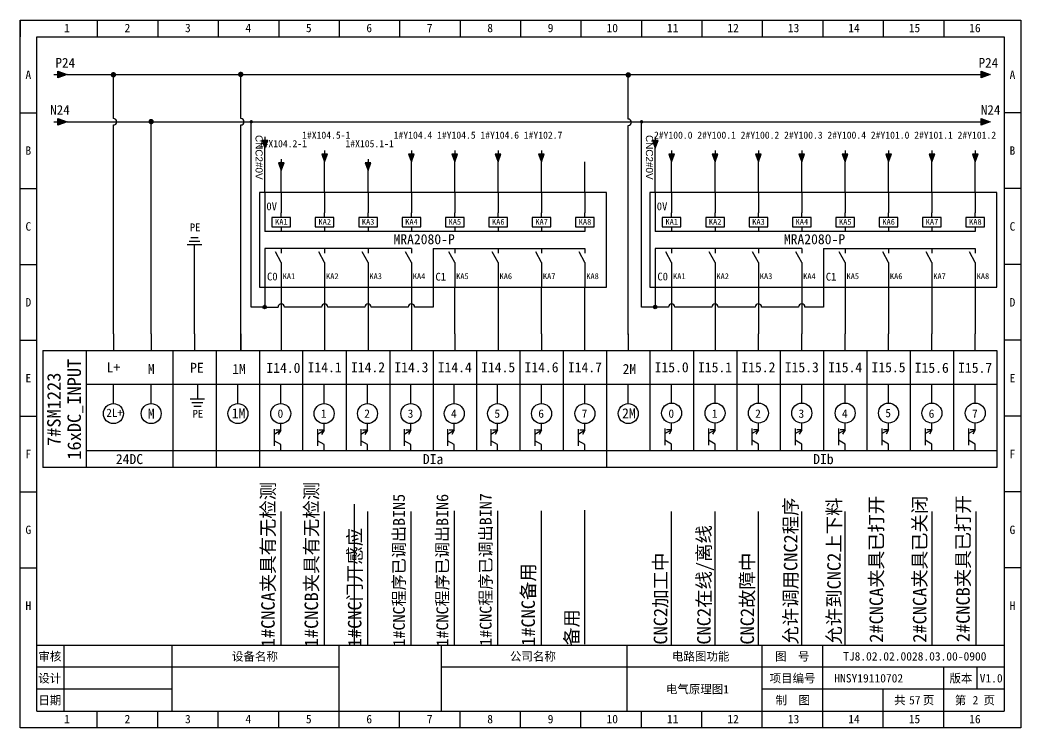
# Model space of a CAD drawing. Header units: millimetres. Extents: x 914 to 910632, y -176 to 682692.
# Drawn here: x 3910 to 4207, y 3539.4 to 3749.4 of the extents above; entities that cross this region are included whole.
import ezdxf
from ezdxf.enums import TextEntityAlignment as Align

# ---------------------------------------------------------------- set-up
doc = ezdxf.new("R2010")
doc.units = ezdxf.units.MM
doc.layers.add('EPLAN311', color=1, linetype='Continuous', lineweight=25)
doc.styles.get("Standard").update_dxf_attribs({"font": 'arial.ttf'})
doc.styles.add('宋体', font='')
doc.styles.get('宋体').set_extended_font_data('宋体')

# ---------------------------------------------------------------- blocks, each defined once
blk = doc.blocks.new('EPLSYM_LibrarySPECIAL_Symbol8_Variant0_Placement1')
at = {"linetype": 'Continuous', "lineweight": 25, "ltscale": 4}
blk.add_hatch(color=1, dxfattribs=at).paths.add_polyline_path([(-0.75, 1), (2, 0), (-0.75, -1)], flags=0)
at = {"color": 1, "linetype": 'Continuous', "lineweight": 25, "ltscale": 4}
blk.add_line((-2, 0), (-0.75, 0), dxfattribs=at)
blk.add_lwpolyline([(-0.75, 1), (2, 0), (-0.75, -1)], close=True, dxfattribs=at)
at = {"color": 5}
blk.add_attdef('70_20010', text='', height=2.85, dxfattribs=at).set_placement((3, 0), align=Align.MIDDLE_LEFT)
at = {"color": 73}
for tag, p in [('70_24350', (33.76, 0)), ('70_24300', (72.31, 0))]:
    blk.add_attdef(tag, text='', height=2.06, dxfattribs=at).set_placement(p, align=Align.MIDDLE_LEFT)
blk = doc.blocks.new('*U237')
blk.add_line((0, 0.14), (0, 5.8))
blk.add_circle((0, -2.83), 2.97)
blk = doc.blocks.new('*U238')
at = {"color": 0, "linetype": 'ByBlock', "lineweight": -2, "transparency": 16777216}
for p in [(0, 0), (12.87, 0)]:
    blk.add_blockref('*U237', p, dxfattribs=at)
blk = doc.blocks.new('箭头下')
at = {"layer": 'EPLAN311', "linetype": 'Continuous', "lineweight": 25, "ltscale": 4}
blk.add_hatch(color=1, dxfattribs=at).paths.add_polyline_path([(-0.7, -0.875), (0, -2.8), (0.7, -0.875)], flags=0)
at = {"layer": 'EPLAN311', "color": 1, "linetype": 'Continuous', "lineweight": 25, "ltscale": 4}
blk.add_line((0, 0), (0, -0.875), dxfattribs=at)
blk.add_lwpolyline([(-0.7, -0.875), (0, -2.8), (0.7, -0.875)], close=True, dxfattribs=at)
at = {"color": 5}
blk.add_attdef('70_20010', text='', height=1.7535, dxfattribs=at).set_placement((0, -3.8507), align=Align.TOP_CENTER)
blk = doc.blocks.new('继电器线圈')
at = {"color": 5, "linetype": 'Continuous', "lineweight": 25}
for p, q in [((0, 4.2), (0, 5.6)), ((0, 1.4), (0, 0))]:
    blk.add_line(p, q, dxfattribs=at)
blk.add_lwpolyline([(-2.8, 1.4), (2.8, 1.4), (2.8, 4.2), (-2.8, 4.2)], close=True, dxfattribs=at)
at = {"color": 0, "style": '宋体'}
for tag, p in [('01', (0.42, 4.87)), ('02', (0.42, -0.54)), ('04', (0.65, -7)), ('05', (0.65, -9.16))]:
    blk.add_attdef(tag, p, '', height=1.26, dxfattribs=at)
at = {"color": 5, "style": '宋体'}
blk.add_attdef('03', (0.42, -4.85), '', height=1.75, dxfattribs=at)
blk = doc.blocks.new('常开触点')
at = {"color": 5, "linetype": 'Continuous', "lineweight": 25}
for p, q in [((0, 0), (0, -1.39)), ((0, 0), (0, -1.39)), ((0, -4.16), (0, -5.54)), ((0, -4.16), (0, -5.54))]:
    blk.add_line(p, q, dxfattribs=at)
at = {"color": 5, "linetype": 'Continuous', "lineweight": 25, "ltscale": 4}
blk.add_line((0, -4.16), (-1.73, -1.04), dxfattribs=at)
blk.add_line((0, -4.16), (-1.73, -1.04), dxfattribs=at)
at = {"color": 0}
blk.add_attdef('13', text='', height=1.25, dxfattribs=at).set_placement((0.42, -0.97), align=Align.BOTTOM_LEFT)
blk.add_attdef('14', text='', height=1.25, dxfattribs=at).set_placement((0.42, -4.82), align=Align.TOP_LEFT)
at = {"color": 5, "style": '宋体'}
blk.add_attdef('KA', (0.42, -9.12), '', height=1.74, dxfattribs=at)
blk = doc.blocks.new('继电器模组8')
for p, q in [((-4.87, 28.09), (-4.87, 16.54)), ((0, 28.09), (0, 22.09)), ((12.87, 28.09), (12.87, 22.09)), ((25.74, 28.09), (25.74, 22.09)), ((38.61, 28.09), (38.61, 22.09)), ((51.48, 28.09), (51.48, 22.09)), ((64.35, 28.09), (64.35, 22.09)), ((77.22, 28.09), (77.22, 22.09)), ((90.09, 28.09), (90.09, 22.09)), ((-4.87, 11.54), (-4.87, 0)), ((45.05, 11.54), (45.05, 0)), ((0, 6), (0, 0)), ((12.87, 6), (12.87, 0)), ((25.74, 6), (25.74, 0)), ((38.61, 6), (38.61, 0)), ((51.48, 6), (51.48, 0)), ((64.35, 6), (64.35, 0)), ((77.22, 6), (77.22, 0)), ((90.09, 6), (90.09, 0))]:
    blk.add_line(p, q)
at = {"linetype": 'ByBlock'}
for p, q in [((90.09, 16.54), (-4.87, 16.54)), ((38.61, 11.54), (-4.87, 11.54)), ((45.05, 11.54), (90.09, 11.54))]:
    blk.add_line(p, q, dxfattribs=at)
blk.add_lwpolyline([(-6.43, 0), (96.53, 0), (96.53, 28.09), (-6.43, 28.09)], close=True, dxfattribs=at)
ref = blk.add_blockref('继电器线圈', (0, 16.54), dxfattribs=dict(xscale=0.99, yscale=0.99, zscale=0.99))
ref.add_attrib('03', 'KA1', (-1.83, 18.56), dxfattribs={"color": 5, "height": 1.736, "style": '宋体'})
ref = blk.add_blockref('继电器线圈', (12.87, 16.54), dxfattribs=dict(xscale=0.99, yscale=0.99, zscale=0.99))
ref.add_attrib('03', 'KA2', (11.04, 18.56), dxfattribs={"color": 5, "height": 1.736, "style": '宋体'})
ref = blk.add_blockref('继电器线圈', (25.74, 16.54), dxfattribs=dict(xscale=0.99, yscale=0.99, zscale=0.99))
ref.add_attrib('03', 'KA3', (23.91, 18.56), dxfattribs={"color": 5, "height": 1.736, "style": '宋体'})
ref = blk.add_blockref('继电器线圈', (38.61, 16.54), dxfattribs=dict(xscale=0.99, yscale=0.99, zscale=0.99))
ref.add_attrib('03', 'KA4', (36.78, 18.56), dxfattribs={"color": 5, "height": 1.736, "style": '宋体'})
ref = blk.add_blockref('继电器线圈', (51.48, 16.54), dxfattribs=dict(xscale=0.99, yscale=0.99, zscale=0.99))
ref.add_attrib('03', 'KA5', (49.65, 18.56), dxfattribs={"color": 5, "height": 1.736, "style": '宋体'})
ref = blk.add_blockref('继电器线圈', (64.35, 16.54), dxfattribs=dict(xscale=0.99, yscale=0.99, zscale=0.99))
ref.add_attrib('03', 'KA6', (62.52, 18.56), dxfattribs={"color": 5, "height": 1.736, "style": '宋体'})
ref = blk.add_blockref('继电器线圈', (77.22, 16.54), dxfattribs=dict(xscale=0.99, yscale=0.99, zscale=0.99))
ref.add_attrib('03', 'KA7', (75.39, 18.56), dxfattribs={"color": 5, "height": 1.736, "style": '宋体'})
ref = blk.add_blockref('继电器线圈', (90.09, 16.54), dxfattribs=dict(xscale=0.99, yscale=0.99, zscale=0.99))
ref.add_attrib('03', 'KA8', (88.26, 18.56), dxfattribs={"color": 5, "height": 1.736, "style": '宋体'})
ref = blk.add_blockref('常开触点', (0, 11.54), dxfattribs=at)
ref.add_attrib('KA', 'KA1', (0.41, 2.43), dxfattribs={"color": 5, "height": 1.736, "style": '宋体'})
ref = blk.add_blockref('常开触点', (12.87, 11.54), dxfattribs=at)
ref.add_attrib('KA', 'KA2', (13.28, 2.43), dxfattribs={"color": 5, "height": 1.736, "style": '宋体'})
ref = blk.add_blockref('常开触点', (25.74, 11.54), dxfattribs=at)
ref.add_attrib('KA', 'KA3', (26.15, 2.43), dxfattribs={"color": 5, "height": 1.736, "style": '宋体'})
ref = blk.add_blockref('常开触点', (38.61, 11.54), dxfattribs=at)
ref.add_attrib('KA', 'KA4', (39.02, 2.43), dxfattribs={"color": 5, "height": 1.736, "style": '宋体'})
ref = blk.add_blockref('常开触点', (51.48, 11.54), dxfattribs=at)
ref.add_attrib('KA', 'KA5', (51.89, 2.43), dxfattribs={"color": 5, "height": 1.736, "style": '宋体'})
ref = blk.add_blockref('常开触点', (64.35, 11.54), dxfattribs=at)
ref.add_attrib('KA', 'KA6', (64.76, 2.43), dxfattribs={"color": 5, "height": 1.736, "style": '宋体'})
ref = blk.add_blockref('常开触点', (77.22, 11.54), dxfattribs=at)
ref.add_attrib('KA', 'KA7', (77.63, 2.43), dxfattribs={"color": 5, "height": 1.736, "style": '宋体'})
ref = blk.add_blockref('常开触点', (90.09, 11.54), dxfattribs=at)
ref.add_attrib('KA', 'KA8', (90.5, 2.43), dxfattribs={"color": 5, "height": 1.736, "style": '宋体'})
at = {"style": '宋体'}
for s, width, insert, char_height, attachment_point in [('0V', 3.0901, (-4.42, 25.18), 2.31, 1), ('MRA2080-P', 2.5259, (42.38, 14.25), 2.97, 5), ('C0', 3.0901, (-4.24, 4.36), 2.31, 1), ('C1', 3.0901, (45.74, 4.3), 2.31, 1)]:
    blk.add_mtext_dynamic_manual_height_columns(s, width=width, gutter_width=12.5, heights=[0], dxfattribs=dict(at, insert=insert, char_height=char_height, attachment_point=attachment_point))
blk = doc.blocks.new('*U388')
blk.add_line((-2.5, 0), (2.5, 0))
blk = doc.blocks.new('*U389')
at = {"color": 0, "linetype": 'ByBlock', "lineweight": -2, "transparency": 16777216}
for p in [(0, 0), (0, -22.5), (0, -45), (0, -67.5), (0, -90), (0, -112.5), (0, -135)]:
    blk.add_blockref('*U388', p, dxfattribs=at)
blk = doc.blocks.new('*U390')
blk.add_line((-2.5, 0), (2.5, 0))
blk = doc.blocks.new('*U391')
at = {"color": 0, "linetype": 'ByBlock', "lineweight": -2, "transparency": 16777216}
for p in [(0, 0), (0, -22.5), (0, -45), (0, -67.5), (0, -90), (0, -112.5), (0, -135)]:
    blk.add_blockref('*U390', p, dxfattribs=at)
blk = doc.blocks.new('制图图框')
for p, q in [((-2700.08, 789.32), (-2403.08, 789.32)), ((-2700.08, 579.32), (-2700.08, 789.32)), ((-2700.08, 789.32), (-2700.08, 784.32)), ((-2700.08, 789.32), (-2695.08, 789.32)), ((-2677.15, 789.32), (-2677.15, 784.32)), ((-2659.21, 789.32), (-2659.21, 784.32)), ((-2641.27, 789.32), (-2641.27, 784.32)), ((-2623.33, 789.32), (-2623.33, 784.32)), ((-2605.4, 789.32), (-2605.4, 784.32)), ((-2587.46, 789.32), (-2587.46, 784.32)), ((-2569.52, 789.32), (-2569.52, 784.32)), ((-2551.58, 789.32), (-2551.58, 784.32)), ((-2533.65, 789.32), (-2533.65, 784.32)), ((-2515.71, 789.32), (-2515.71, 784.32)), ((-2497.77, 789.32), (-2497.77, 784.32)), ((-2479.83, 789.32), (-2479.83, 784.32)), ((-2461.9, 789.32), (-2461.9, 784.32)), ((-2443.96, 789.32), (-2443.96, 784.32)), ((-2426.02, 789.32), (-2426.02, 784.32)), ((-2403.08, 789.32), (-2403.08, 579.32)), ((-2403.08, 789.32), (-2403.08, 784.32)), ((-2695.08, 784.32), (-2408.08, 784.32)), ((-2695.08, 584.32), (-2695.08, 784.32)), ((-2408.08, 784.32), (-2408.08, 584.32)), ((-2408.08, 603.82), (-2695.08, 603.82)), ((-2687.08, 603.82), (-2687.08, 584.32)), ((-2655.08, 603.82), (-2655.08, 584.32)), ((-2655.08, 603.82), (-2655.08, 584.32)), ((-2605.4, 579.32), (-2605.4, 603.82)), ((-2575.08, 603.82), (-2575.08, 584.32)), ((-2575.08, 603.82), (-2575.08, 584.32)), ((-2575.08, 603.82), (-2575.08, 584.32)), ((-2520.08, 603.82), (-2520.08, 584.32)), ((-2479.83, 579.32), (-2479.83, 603.82)), ((-2461.9, 579.32), (-2461.9, 603.82)), ((-2655.08, 597.32), (-2695.08, 597.32)), ((-2605.4, 597.32), (-2655.08, 597.32)), ((-2408.08, 597.32), (-2575.08, 597.32)), ((-2426.02, 579.32), (-2426.02, 597.32)), ((-2416.18, 597.32), (-2416.18, 590.82)), ((-2655.08, 590.82), (-2695.08, 590.82)), ((-2408.08, 590.82), (-2479.83, 590.82)), ((-2443.96, 579.32), (-2443.96, 590.82)), ((-2695.08, 584.32), (-2408.08, 584.32)), ((-2677.15, 579.32), (-2677.15, 584.32)), ((-2659.21, 579.32), (-2659.21, 584.32)), ((-2641.27, 579.32), (-2641.27, 584.32)), ((-2623.33, 579.32), (-2623.33, 584.32)), ((-2587.46, 579.32), (-2587.46, 584.32)), ((-2569.52, 579.32), (-2569.52, 584.32)), ((-2551.58, 579.32), (-2551.58, 584.32)), ((-2533.65, 579.32), (-2533.65, 584.32)), ((-2515.71, 579.32), (-2515.71, 584.32)), ((-2497.77, 579.32), (-2497.77, 584.32)), ((-2403.08, 579.32), (-2700.08, 579.32))]:
    blk.add_line(p, q)
blk.add_blockref('*U389', (-2697.58, 761.82))
at = {"xscale": -1}
blk.add_blockref('*U391', (-2405.58, 761.82), dxfattribs=at)
at = {"style": '宋体'}
for s, p in [('1', (-2687.01, 785.71)), ('2', (-2669.07, 785.71)), ('3', (-2651.13, 785.71)), ('4', (-2633.2, 785.71)), ('5', (-2615.26, 785.71)), ('6', (-2597.32, 785.71)), ('7', (-2579.38, 785.71)), ('8', (-2561.45, 785.71)), ('9', (-2543.51, 785.71)), ('10', (-2526.07, 785.71)), ('11', (-2508.13, 785.71)), ('12', (-2490.2, 785.71)), ('13', (-2472.26, 785.71)), ('14', (-2454.32, 785.71)), ('15', (-2436.38, 785.71)), ('16', (-2418.45, 785.71)), ('A', (-2698.47, 771.84)), ('A', (-2406.47, 771.84)), ('B', (-2698.47, 749.34)), ('B', (-2406.47, 749.34)), ('C', (-2698.47, 726.84)), ('C', (-2406.47, 726.84)), ('D', (-2698.47, 704.34)), ('D', (-2406.47, 704.34)), ('E', (-2698.47, 681.84)), ('E', (-2406.47, 681.84)), ('F', (-2698.47, 659.34)), ('F', (-2406.47, 659.34)), ('G', (-2698.47, 636.84)), ('G', (-2406.47, 636.84)), ('H', (-2698.47, 614.34)), ('H', (-2406.47, 614.34)), ('审核', (-2694.65, 599.29)), ('设备名称', (-2637.2, 599.28)), ('公司名称', (-2554.73, 599.29)), ('电路图功能', (-2506.66, 599.29)), ('图  号', (-2476.05, 599.3)), ('设计', (-2694.66, 592.79)), ('项目编号', (-2477.68, 592.79)), ('版本', (-2424.3, 592.79)), ('日期', (-2694.66, 586.29)), ('制  图', (-2475.91, 586.28)), ('共   页', (-2440.72, 586.31)), ('第   页', (-2422.72, 586.3)), ('1', (-2687.01, 580.71)), ('2', (-2669.07, 580.71)), ('3', (-2651.13, 580.71)), ('4', (-2633.2, 580.71)), ('5', (-2615.26, 580.71)), ('6', (-2597.32, 580.71)), ('7', (-2579.38, 580.71)), ('8', (-2561.45, 580.71)), ('9', (-2543.51, 580.71)), ('10', (-2526.07, 580.71)), ('11', (-2508.13, 580.71)), ('12', (-2490.2, 580.71)), ('13', (-2472.26, 580.71)), ('14', (-2454.32, 580.71)), ('15', (-2436.38, 580.71)), ('16', (-2418.45, 580.71))]:
    blk.add_text(s, height=2.5, dxfattribs=at).set_placement(p)

msp = doc.modelspace()

# ---------------------------------------------------------------- hatches: boundary and pattern name
at = {"layer": 'EPLAN311', "ltscale": 4}
h = msp.add_hatch(color=0, dxfattribs=at)
edge = h.paths.add_edge_path()
edge.add_arc((3937.682, 3733.188), 0.81, 0, 360)
h = msp.add_hatch(color=0, dxfattribs=at)
edge = h.paths.add_edge_path()
edge.add_arc((3975.465, 3733.286), 0.81, 0, 360)
h = msp.add_hatch(color=0, dxfattribs=at)
edge = h.paths.add_edge_path()
edge.add_arc((4090.446, 3733.126), 0.81, 0, 360)
h = msp.add_hatch(color=0, dxfattribs=at)
edge = h.paths.add_edge_path()
edge.add_arc((3948.876, 3719.288), 0.81, 0, 360)
h = msp.add_hatch(color=1, dxfattribs=at)
edge = h.paths.add_edge_path()
edge.add_arc((3978.586, 3719.244), 0.52, 0, 360)
h = msp.add_hatch(color=1, dxfattribs=at)
edge = h.paths.add_edge_path()
edge.add_arc((4094.416, 3719.244), 0.52, 0, 360)
h = msp.add_hatch(color=1, dxfattribs=at)
edge = h.paths.add_edge_path()
edge.add_arc((3982.561, 3664.276), 0.52, 0, 360)
h = msp.add_hatch(color=1, dxfattribs=at)
edge = h.paths.add_edge_path()
edge.add_arc((4098.448, 3664.276), 0.52, 0, 360)

# ---------------------------------------------------------------- linework, layer by layer
at = {"color": 0}
for p, q in [((3923.968, 3733.25), (4193.873, 3733.25)), ((3937.68, 3720.205), (3937.68, 3733.23)), ((3975.47, 3720.205), (3975.47, 3733.241)), ((4090.451, 3720.045), (4090.451, 3733.081)), ((3923.95, 3719.243), (4193.873, 3719.25))]:
    msp.add_line(p, q, dxfattribs=at)
for p, q in [((3948.881, 3656.307), (3948.881, 3719.244)), ((3948.881, 3656.469), (3948.881, 3718.454)), ((3978.587, 3664.276), (3978.586, 3719.244)), ((3978.587, 3664.276), (3978.586, 3719.244)), ((4094.417, 3664.276), (4094.416, 3719.244)), ((3937.68, 3656.307), (3937.68, 3718.295)), ((3975.47, 3656.31), (3975.47, 3718.295)), ((4090.451, 3656.15), (4090.451, 3718.135)), ((3982.618, 3698.224), (3982.618, 3711.381)), ((4098.448, 3698.224), (4098.448, 3711.381)), ((4103.318, 3698.225), (4103.318, 3707.328)), ((4116.188, 3698.225), (4116.188, 3707.328)), ((4129.058, 3698.225), (4129.058, 3707.328)), ((4141.928, 3698.225), (4141.928, 3707.328)), ((4154.798, 3698.225), (4154.798, 3707.328)), ((4167.668, 3698.225), (4167.668, 3707.328)), ((4180.538, 3698.225), (4180.538, 3707.328)), ((4193.408, 3698.225), (4193.408, 3707.328)), ((3961.751, 3656.307), (3961.751, 3682.796)), ((3982.618, 3670.139), (3982.618, 3664.276)), ((3982.618, 3670.139), (3982.618, 3664.276)), ((4032.536, 3670.139), (4032.536, 3664.276)), ((4038.971, 3656.307), (4038.971, 3670.139)), ((4051.841, 3670.139), (4051.841, 3656.307)), ((4064.711, 3656.307), (4064.711, 3670.139)), ((4077.581, 3656.307), (4077.581, 3670.139)), ((4098.448, 3670.139), (4098.448, 3664.276)), ((4148.366, 3670.139), (4148.366, 3664.276)), ((3982.561, 3664.276), (3978.587, 3664.276)), ((3982.561, 3664.276), (3986.536, 3664.276)), ((3999.406, 3664.276), (3988.446, 3664.276)), ((4012.276, 3664.276), (4001.316, 3664.276)), ((4025.146, 3664.276), (4014.186, 3664.276)), ((4032.536, 3664.276), (4027.056, 3664.276)), ((4102.366, 3664.276), (4094.417, 3664.276)), ((4115.236, 3664.276), (4104.276, 3664.276)), ((4128.106, 3664.276), (4117.146, 3664.276)), ((4140.976, 3664.276), (4130.016, 3664.276)), ((4148.366, 3664.276), (4142.886, 3664.276)), ((3937.68, 3656.307), (3937.68, 3651.357)), ((3937.68, 3656.307), (3937.68, 3651.357)), ((3948.881, 3656.307), (3948.881, 3651.357)), ((3948.881, 3656.307), (3948.881, 3651.357)), ((3961.751, 3656.307), (3961.751, 3651.357)), ((3975.47, 3656.31), (3975.47, 3651.36)), ((3975.47, 3651.36), (3975.47, 3656.31)), ((3987.491, 3656.307), (3987.491, 3651.357)), ((4000.361, 3656.307), (4000.361, 3651.357)), ((4013.231, 3656.307), (4013.231, 3651.357)), ((4026.101, 3656.307), (4026.101, 3651.357)), ((4038.971, 3656.307), (4038.971, 3651.357)), ((4051.841, 3656.307), (4051.841, 3651.357)), ((4064.711, 3656.307), (4064.711, 3651.357)), ((4077.581, 3651.357), (4077.581, 3656.307)), ((4090.451, 3656.307), (4090.451, 3651.357)), ((4090.451, 3656.307), (4090.451, 3651.357)), ((4103.321, 3656.307), (4103.321, 3651.357)), ((4116.191, 3656.307), (4116.191, 3651.357)), ((4129.061, 3651.357), (4129.061, 3656.307)), ((4141.931, 3651.357), (4141.931, 3656.307)), ((4154.801, 3651.357), (4154.801, 3656.307)), ((4167.671, 3651.357), (4167.671, 3656.307)), ((4180.541, 3651.357), (4180.541, 3656.307)), ((4193.411, 3651.357), (4193.411, 3656.307)), ((3916.706, 3651.357), (4199.846, 3651.357)), ((3916.706, 3651.357), (3916.706, 3616.707)), ((3929.576, 3651.357), (3929.576, 3616.707)), ((3955.316, 3651.357), (3955.316, 3616.707)), ((3968.186, 3651.357), (3968.186, 3616.707)), ((3981.056, 3651.357), (3981.056, 3616.707)), ((3993.926, 3621.657), (3993.926, 3651.357)), ((4006.796, 3621.657), (4006.796, 3651.357)), ((4019.666, 3651.357), (4019.666, 3621.657)), ((4032.536, 3651.357), (4032.536, 3621.657)), ((4045.406, 3651.357), (4045.406, 3621.657)), ((4058.276, 3651.357), (4058.276, 3621.635)), ((4071.146, 3651.357), (4071.146, 3621.657)), ((4084.016, 3651.357), (4084.016, 3616.707)), ((4096.886, 3651.357), (4096.886, 3621.657)), ((4109.756, 3651.357), (4109.756, 3621.657)), ((4122.626, 3651.357), (4122.626, 3621.657)), ((4135.496, 3651.357), (4135.496, 3621.657)), ((4148.366, 3651.357), (4148.366, 3621.657)), ((4161.236, 3651.357), (4161.236, 3621.657)), ((4174.106, 3651.357), (4174.106, 3621.657)), ((4186.976, 3651.357), (4186.976, 3621.657)), ((4199.846, 3651.357), (4199.846, 3616.707)), ((3929.576, 3641.457), (4199.846, 3641.457)), ((3937.68, 3635.647), (3937.68, 3641.457)), ((3948.881, 3635.647), (3948.881, 3641.457)), ((3962.6, 3641.46), (3962.6, 3637.045)), ((3974.621, 3635.647), (3974.621, 3641.457)), ((3987.335, 3635.647), (3987.335, 3641.297)), ((4000.205, 3635.647), (4000.205, 3641.297)), ((4013.075, 3635.647), (4013.075, 3641.297)), ((4025.945, 3635.647), (4025.945, 3641.297)), ((4038.815, 3635.647), (4038.815, 3641.297)), ((4051.685, 3635.647), (4051.685, 3641.297)), ((4064.711, 3635.647), (4064.711, 3641.297)), ((4077.581, 3635.647), (4077.581, 3641.297)), ((4090.451, 3635.647), (4090.451, 3641.457)), ((4103.321, 3635.806), (4103.321, 3641.457)), ((4116.191, 3635.806), (4116.191, 3641.457)), ((4129.061, 3635.806), (4129.061, 3641.457)), ((4141.931, 3635.806), (4141.931, 3641.457)), ((4154.801, 3635.806), (4154.801, 3641.457)), ((4167.671, 3635.806), (4167.671, 3641.457)), ((3987.335, 3627.727), (3987.335, 3629.707)), ((4000.205, 3627.727), (4000.205, 3629.707)), ((4013.075, 3627.727), (4013.075, 3629.707)), ((4025.945, 3627.727), (4025.945, 3629.707)), ((4038.815, 3627.727), (4038.815, 3629.707)), ((4051.685, 3627.727), (4051.685, 3629.707)), ((4064.711, 3627.727), (4064.711, 3629.707)), ((4077.581, 3627.727), (4077.581, 3629.707)), ((4103.321, 3627.886), (4103.321, 3629.866)), ((4116.191, 3627.886), (4116.191, 3629.866)), ((4129.061, 3627.886), (4129.061, 3629.866)), ((4141.931, 3627.886), (4141.931, 3629.866)), ((4154.801, 3627.886), (4154.801, 3629.866)), ((4167.671, 3627.886), (4167.671, 3629.866)), ((4180.541, 3627.886), (4180.541, 3629.866)), ((4193.411, 3627.886), (4193.411, 3629.866)), ((3985.355, 3628.077), (3985.355, 3623.127)), ((3985.355, 3626.586), (3987.335, 3627.727)), ((3987.335, 3627.727), (3985.85, 3627.727)), ((3987.335, 3627.727), (3986.59, 3626.442)), ((3998.225, 3628.077), (3998.225, 3623.127)), ((3998.225, 3626.586), (4000.205, 3627.727)), ((4000.205, 3627.727), (3998.72, 3627.727)), ((4000.205, 3627.727), (3999.46, 3626.442)), ((4011.095, 3628.077), (4011.095, 3623.127)), ((4011.095, 3626.586), (4013.075, 3627.727)), ((4013.075, 3627.727), (4011.59, 3627.727)), ((4013.075, 3627.727), (4012.33, 3626.442)), ((4023.965, 3628.077), (4023.965, 3623.127)), ((4023.965, 3626.586), (4025.945, 3627.727)), ((4025.945, 3627.727), (4024.46, 3627.727)), ((4025.945, 3627.727), (4025.2, 3626.442)), ((4036.835, 3628.077), (4036.835, 3623.127)), ((4036.835, 3626.586), (4038.815, 3627.727)), ((4038.815, 3627.727), (4037.33, 3627.727)), ((4038.815, 3627.727), (4038.07, 3626.442)), ((4049.705, 3628.077), (4049.705, 3623.127)), ((4049.705, 3626.586), (4051.685, 3627.727)), ((4051.685, 3627.727), (4050.2, 3627.727)), ((4051.685, 3627.727), (4050.94, 3626.442)), ((4062.731, 3628.077), (4062.731, 3623.127)), ((4062.731, 3626.586), (4064.711, 3627.727)), ((4064.711, 3627.727), (4063.226, 3627.727)), ((4064.711, 3627.727), (4063.966, 3626.442)), ((4075.601, 3628.077), (4075.601, 3623.127)), ((4075.601, 3626.586), (4077.581, 3627.727)), ((4077.581, 3627.727), (4076.096, 3627.727)), ((4077.581, 3627.727), (4076.836, 3626.442)), ((4101.341, 3628.236), (4101.341, 3623.286)), ((4101.341, 3626.746), (4103.321, 3627.886)), ((4103.321, 3627.886), (4101.836, 3627.886)), ((4103.321, 3627.886), (4102.576, 3626.602)), ((4114.211, 3628.236), (4114.211, 3623.286)), ((4114.211, 3626.746), (4116.191, 3627.886)), ((4116.191, 3627.886), (4114.706, 3627.886)), ((4116.191, 3627.886), (4115.446, 3626.602)), ((4127.081, 3628.236), (4127.081, 3623.286)), ((4127.081, 3626.746), (4129.061, 3627.886)), ((4129.061, 3627.886), (4127.576, 3627.886)), ((4129.061, 3627.886), (4128.316, 3626.602)), ((4139.951, 3628.236), (4139.951, 3623.286)), ((4139.951, 3626.746), (4141.931, 3627.886)), ((4141.931, 3627.886), (4140.446, 3627.886)), ((4141.931, 3627.886), (4141.186, 3626.602)), ((4152.821, 3628.236), (4152.821, 3623.286)), ((4152.821, 3626.746), (4154.801, 3627.886)), ((4154.801, 3627.886), (4153.316, 3627.886)), ((4154.801, 3627.886), (4154.056, 3626.602)), ((4165.691, 3628.236), (4165.691, 3623.286)), ((4165.691, 3626.746), (4167.671, 3627.886)), ((4167.671, 3627.886), (4166.186, 3627.886)), ((4167.671, 3627.886), (4166.926, 3626.602)), ((4178.561, 3628.236), (4178.561, 3623.286)), ((4178.561, 3626.746), (4180.541, 3627.886)), ((4180.541, 3627.886), (4179.056, 3627.886)), ((4180.541, 3627.886), (4179.796, 3626.602)), ((4191.431, 3628.236), (4191.431, 3623.286)), ((4191.431, 3626.746), (4193.411, 3627.886)), ((4193.411, 3627.886), (4191.926, 3627.886)), ((4193.411, 3627.886), (4192.666, 3626.602)), ((3987.335, 3623.477), (3985.355, 3624.605)), ((3987.335, 3621.657), (3987.335, 3623.477)), ((4000.205, 3623.477), (3998.225, 3624.605)), ((4000.205, 3621.657), (4000.205, 3623.477)), ((4013.075, 3623.477), (4011.095, 3624.605)), ((4013.075, 3621.657), (4013.075, 3623.477)), ((4025.945, 3623.477), (4023.965, 3624.605)), ((4025.945, 3621.657), (4025.945, 3623.477)), ((4038.815, 3623.477), (4036.835, 3624.605)), ((4038.815, 3621.657), (4038.815, 3623.477)), ((4051.685, 3623.477), (4049.705, 3624.605)), ((4051.685, 3621.657), (4051.685, 3623.477)), ((4064.711, 3623.477), (4062.731, 3624.605)), ((4064.711, 3621.657), (4064.711, 3623.477)), ((4077.581, 3623.477), (4075.601, 3624.605)), ((4077.581, 3621.657), (4077.581, 3623.477)), ((4103.321, 3623.637), (4101.341, 3624.764)), ((4103.321, 3621.657), (4103.321, 3623.637)), ((4116.191, 3623.637), (4114.211, 3624.764)), ((4116.191, 3621.657), (4116.191, 3623.637)), ((4129.061, 3623.637), (4127.081, 3624.764)), ((4129.061, 3621.657), (4129.061, 3623.637)), ((4141.931, 3623.637), (4139.951, 3624.764)), ((4141.931, 3621.657), (4141.931, 3623.637)), ((4154.801, 3623.637), (4152.821, 3624.764)), ((4154.801, 3621.657), (4154.801, 3623.637)), ((4167.671, 3623.637), (4165.691, 3624.764)), ((4167.671, 3621.657), (4167.671, 3623.637)), ((4180.541, 3623.637), (4178.561, 3624.764)), ((4180.541, 3621.657), (4180.541, 3623.637)), ((4193.411, 3623.637), (4191.431, 3624.764)), ((4193.411, 3621.657), (4193.411, 3623.637)), ((3955.316, 3621.657), (3929.576, 3621.657)), ((3963.259, 3621.657), (3955.316, 3621.657)), ((4084.016, 3621.657), (3963.259, 3621.657)), ((4091.257, 3621.657), (4084.016, 3621.657)), ((4199.846, 3621.657), (4091.257, 3621.657)), ((4199.846, 3616.707), (3916.706, 3616.707)), ((4009.161, 3605.828), (4009.161, 3563.925)), ((3987.335, 3603.624), (3987.335, 3563.925)), ((4000.205, 3603.624), (4000.205, 3563.925)), ((4013.075, 3603.624), (4013.075, 3563.925)), ((4025.945, 3603.624), (4025.945, 3563.925)), ((4038.815, 3603.825), (4038.815, 3564.125)), ((4051.685, 3603.825), (4051.685, 3564.125)), ((4064.555, 3603.825), (4064.555, 3564.125)), ((4077.425, 3604.026), (4077.425, 3564.326)), ((4103.321, 3563.925), (4103.321, 3603.624)), ((4116.191, 3563.925), (4116.191, 3603.624)), ((4129.061, 3563.925), (4129.061, 3603.624)), ((4141.931, 3563.925), (4141.931, 3603.624)), ((4154.801, 3563.925), (4154.801, 3603.624)), ((4180.541, 3603.624), (4180.541, 3563.925)), ((4193.566, 3603.624), (4193.566, 3563.925))]:
    msp.add_line(p, q)
at = {"linetype": 'ByBlock'}
for p, q in [((3987.488, 3698.225), (3987.488, 3707.328)), ((4000.358, 3698.225), (4000.358, 3707.328)), ((4013.228, 3698.225), (4013.228, 3707.328)), ((4026.098, 3698.225), (4026.098, 3707.328)), ((4038.968, 3698.225), (4038.968, 3707.328)), ((4051.838, 3698.225), (4051.838, 3707.328)), ((4064.708, 3698.225), (4064.708, 3707.328)), ((4077.578, 3698.225), (4077.578, 3707.328)), ((3987.491, 3670.139), (3987.491, 3656.307)), ((4000.361, 3670.139), (4000.361, 3656.307)), ((4013.231, 3670.139), (4013.231, 3656.307)), ((4026.101, 3670.139), (4026.101, 3656.307)), ((4103.321, 3670.139), (4103.321, 3656.307)), ((4116.191, 3670.139), (4116.191, 3656.307)), ((4129.061, 3670.139), (4129.061, 3656.307)), ((4141.931, 3670.139), (4141.931, 3656.307)), ((4154.801, 3670.139), (4154.801, 3656.307)), ((4167.671, 3670.139), (4167.671, 3656.307)), ((4180.541, 3670.139), (4180.541, 3656.307)), ((4193.411, 3670.139), (4193.411, 3656.307))]:
    msp.add_line(p, q, dxfattribs=at)
at = {"ltscale": 4}
for p, q in [((3960.134, 3683.874), (3963.368, 3683.874)), ((3960.673, 3684.952), (3962.829, 3684.952)), ((3959.595, 3682.796), (3963.907, 3682.796)), ((3960.444, 3637.045), (3964.756, 3637.045)), ((3960.983, 3635.967), (3964.217, 3635.967)), ((3961.522, 3634.889), (3963.678, 3634.889))]:
    msp.add_line(p, q, dxfattribs=at)
for centre in [(3937.68, 3632.677), (3948.881, 3632.677), (3974.621, 3632.677), (3987.335, 3632.677), (4000.205, 3632.677), (4013.075, 3632.677), (4025.945, 3632.677), (4038.815, 3632.677), (4051.685, 3632.677), (4064.711, 3632.677), (4077.581, 3632.677), (4090.451, 3632.677), (4103.321, 3632.836), (4116.191, 3632.836), (4129.061, 3632.836), (4141.931, 3632.836), (4154.801, 3632.836), (4167.671, 3632.836)]:
    msp.add_circle(centre, 2.97)
for centre, start, end in [((3937.68, 3719.25), 270, 90), ((3975.47, 3719.25), 270, 90), ((4090.451, 3719.09), 270, 90), ((3987.491, 3664.276), 0, 180), ((4000.361, 3664.276), 0, 180), ((4013.231, 3664.276), 0, 180), ((4026.101, 3664.276), 0, 180), ((4103.321, 3664.276), 0, 180), ((4116.191, 3664.276), 0, 180), ((4129.061, 3664.276), 0, 180), ((4141.931, 3664.276), 0, 180)]:
    msp.add_arc(centre, 0.955, start, end)
at = {"layer": 'EPLAN311', "color": 1, "ltscale": 4}
for centre in [(3982.561, 3664.276), (4098.448, 3664.276)]:
    msp.add_circle(centre, 0.52, dxfattribs=at)

# ---------------------------------------------------------------- block references
for name, p in [('制图图框', (6610.055, 2960.106)), ('继电器模组8', (3987.491, 3670.139)), ('继电器模组8', (4103.321, 3670.139)), ('*U238', (4180.541, 3635.661))]:
    msp.add_blockref(name, p)
at = {"color": 7}
ref = msp.add_blockref('EPLSYM_LibrarySPECIAL_Symbol8_Variant0_Placement1', (3921.968, 3733.25), dxfattribs=at)
ref.add_attrib('70_20010', 'P24', dxfattribs={"color": 5, "height": 2.8548, "style": '宋体'}).set_placement((3920.484, 3736.75), align=Align.MIDDLE_LEFT)
ref = msp.add_blockref('EPLSYM_LibrarySPECIAL_Symbol8_Variant0_Placement1', (4195.873, 3733.25), dxfattribs=at)
ref.add_attrib('70_20010', 'P24', dxfattribs={"color": 5, "height": 2.8548, "style": '宋体'}).set_placement((4194.389, 3736.749), align=Align.MIDDLE_LEFT)
ref = msp.add_blockref('EPLSYM_LibrarySPECIAL_Symbol8_Variant0_Placement1', (3921.968, 3719.25), dxfattribs=at)
ref.add_attrib('70_20010', 'N24', dxfattribs={"color": 5, "height": 2.8548, "style": '宋体'}).set_placement((3918.909, 3722.762), align=Align.MIDDLE_LEFT)
ref = msp.add_blockref('EPLSYM_LibrarySPECIAL_Symbol8_Variant0_Placement1', (4195.873, 3719.249), dxfattribs=at)
ref.add_attrib('70_20010', 'N24', dxfattribs={"color": 5, "height": 2.8548, "style": '宋体'}).set_placement((4195.046, 3722.762), align=Align.MIDDLE_LEFT)
at = {"color": 0}
ref = msp.add_blockref('箭头下', (4000.358, 3710.688), dxfattribs=dict(at, xscale=1.2, yscale=1.2, zscale=1.2))
ref.add_attrib('70_20010', '1#X104.5-1', dxfattribs={"color": 5, "height": 2.1042, "style": '宋体'}).set_placement((4000.829, 3713.594), align=Align.BOTTOM_CENTER)
ref = msp.add_blockref('箭头下', (4026.098, 3710.688), dxfattribs=dict(at, xscale=1.2, yscale=1.2, zscale=1.2))
ref.add_attrib('70_20010', '1#Y104.4', dxfattribs={"color": 5, "height": 2.1042, "style": '宋体'}).set_placement((4026.569, 3713.594), align=Align.BOTTOM_CENTER)
ref = msp.add_blockref('箭头下', (4038.968, 3710.688), dxfattribs=dict(at, xscale=1.2, yscale=1.2, zscale=1.2))
ref.add_attrib('70_20010', '1#Y104.5', dxfattribs={"color": 5, "height": 2.1042, "style": '宋体'}).set_placement((4039.439, 3713.594), align=Align.BOTTOM_CENTER)
ref = msp.add_blockref('箭头下', (4051.838, 3710.688), dxfattribs=dict(at, xscale=1.2, yscale=1.2, zscale=1.2))
ref.add_attrib('70_20010', '1#Y104.6', dxfattribs={"color": 5, "height": 2.1042, "style": '宋体'}).set_placement((4052.309, 3713.594), align=Align.BOTTOM_CENTER)
ref = msp.add_blockref('箭头下', (4064.696, 3710.688), dxfattribs=dict(at, xscale=1.2, yscale=1.2, zscale=1.2))
ref.add_attrib('70_20010', '1#Y102.7', dxfattribs={"color": 5, "height": 2.1042, "style": '宋体'}).set_placement((4065.167, 3713.594), align=Align.BOTTOM_CENTER)
ref = msp.add_blockref('箭头下', (4103.318, 3710.688), dxfattribs=dict(at, xscale=1.2, yscale=1.2, zscale=1.2))
ref.add_attrib('70_20010', '2#Y100.0', dxfattribs={"color": 5, "height": 2.1042, "style": '宋体'}).set_placement((4103.789, 3713.594), align=Align.BOTTOM_CENTER)
ref = msp.add_blockref('箭头下', (4116.188, 3710.688), dxfattribs=dict(at, xscale=1.2, yscale=1.2, zscale=1.2))
ref.add_attrib('70_20010', '2#Y100.1', dxfattribs={"color": 5, "height": 2.1042, "style": '宋体'}).set_placement((4116.659, 3713.594), align=Align.BOTTOM_CENTER)
ref = msp.add_blockref('箭头下', (4129.058, 3710.688), dxfattribs=dict(at, xscale=1.2, yscale=1.2, zscale=1.2))
ref.add_attrib('70_20010', '2#Y100.2', dxfattribs={"color": 5, "height": 2.1042, "style": '宋体'}).set_placement((4129.529, 3713.594), align=Align.BOTTOM_CENTER)
ref = msp.add_blockref('箭头下', (4141.928, 3710.688), dxfattribs=dict(at, xscale=1.2, yscale=1.2, zscale=1.2))
ref.add_attrib('70_20010', '2#Y100.3', dxfattribs={"color": 5, "height": 2.1042, "style": '宋体'}).set_placement((4142.399, 3713.594), align=Align.BOTTOM_CENTER)
ref = msp.add_blockref('箭头下', (4154.798, 3710.688), dxfattribs=dict(at, xscale=1.2, yscale=1.2, zscale=1.2))
ref.add_attrib('70_20010', '2#Y100.4', dxfattribs={"color": 5, "height": 2.1042, "style": '宋体'}).set_placement((4155.269, 3713.594), align=Align.BOTTOM_CENTER)
ref = msp.add_blockref('箭头下', (4167.668, 3710.688), dxfattribs=dict(at, xscale=1.2, yscale=1.2, zscale=1.2))
ref.add_attrib('70_20010', '2#Y101.0', dxfattribs={"color": 5, "height": 2.1042, "style": '宋体'}).set_placement((4168.139, 3713.594), align=Align.BOTTOM_CENTER)
ref = msp.add_blockref('箭头下', (4180.538, 3710.688), dxfattribs=dict(at, xscale=1.2, yscale=1.2, zscale=1.2))
ref.add_attrib('70_20010', '2#Y101.1', dxfattribs={"color": 5, "height": 2.1042, "style": '宋体'}).set_placement((4181.009, 3713.594), align=Align.BOTTOM_CENTER)
ref = msp.add_blockref('箭头下', (4193.408, 3710.688), dxfattribs=dict(at, xscale=1.2, yscale=1.2, zscale=1.2))
ref.add_attrib('70_20010', '2#Y101.2', dxfattribs={"color": 5, "height": 2.1042, "style": '宋体'}).set_placement((4193.879, 3713.594), align=Align.BOTTOM_CENTER)
ref = msp.add_blockref('箭头下', (3982.618, 3714.743), dxfattribs=dict(xscale=1.2, yscale=1.2, zscale=1.2))
ref.add_attrib('70_20010', 'CNC2#0V', dxfattribs={"color": 5, "height": 2.1042, "rotation": 270}).set_placement((3981.951, 3708.703), align=Align.TOP_CENTER)
ref = msp.add_blockref('箭头下', (3987.488, 3708.156), dxfattribs=dict(at, xscale=1.2, yscale=1.2, zscale=1.2))
ref.add_attrib('70_20010', '1#X104.2-1', dxfattribs={"color": 5, "height": 2.1042, "style": '宋体'}).set_placement((3987.959, 3711.062), align=Align.BOTTOM_CENTER)
ref = msp.add_blockref('箭头下', (4013.228, 3708.156), dxfattribs=dict(at, xscale=1.2, yscale=1.2, zscale=1.2))
ref.add_attrib('70_20010', '1#X105.1-1', dxfattribs={"color": 5, "height": 2.1042, "style": '宋体'}).set_placement((4013.699, 3711.062), align=Align.BOTTOM_CENTER)
ref = msp.add_blockref('箭头下', (4098.448, 3714.741), dxfattribs=dict(xscale=1.2, yscale=1.2, zscale=1.2))
ref.add_attrib('70_20010', 'CNC2#0V', dxfattribs={"color": 5, "height": 2.1042, "rotation": 270}).set_placement((4097.781, 3708.7), align=Align.TOP_CENTER)

# ---------------------------------------------------------------- texts
at = {"style": '宋体'}
for s, height, p in [('I14.0', 2.97, (3983.071, 3644.762)), ('0', 2.475, (3986.381, 3631.439)), ('1', 2.475, (3999.251, 3631.439)), ('2', 2.475, (4012.121, 3631.439)), ('3', 2.475, (4024.991, 3631.439)), ('4', 2.475, (4037.861, 3631.439)), ('5', 2.475, (4050.731, 3631.439)), ('6', 2.475, (4063.757, 3631.439)), ('7', 2.475, (4076.627, 3631.439)), ('0', 2.475, (4102.367, 3631.439)), ('1', 2.475, (4115.237, 3631.439)), ('2', 2.475, (4128.107, 3631.439)), ('3', 2.475, (4140.977, 3631.439)), ('4', 2.475, (4153.847, 3631.439)), ('5', 2.475, (4166.717, 3631.599)), ('6', 2.475, (4179.587, 3631.439)), ('7', 2.475, (4192.457, 3631.439))]:
    msp.add_text(s, height=height, dxfattribs=at).set_placement(p)
at = {"color": 0, "style": '宋体'}
for s, height, rotation, p in [('1#CNCA夹具有无检测', 4, 90, (3985.541, 3563.366)), ('1#CNCB夹具有无检测', 4, 90, (3998.411, 3563.366)), ('1#CNC程序已调出BIN5', 3.5, 90, (4024.151, 3563.567)), ('1#CNC程序已调出BIN6', 3.5, 90, (4037.021, 3563.567)), ('1#CNC程序已调出BIN7', 3.5, 90, (4049.891, 3563.768)), ('允许调用CNC2程序', 4, 89.99653, (4140.616, 3564.166)), ('允许到CNC2上下料', 4, 89.99653, (4153.486, 3564.166)), ('2#CNCA夹具已打开', 4, 90, (4166.032, 3564.709)), ('2#CNCA夹具已关闭', 4, 90, (4178.902, 3564.709)), ('2#CNCB夹具已打开', 4, 90, (4191.772, 3564.868)), ('1#CNC门开感应', 4, 90, (4011.281, 3563.366)), ('CNC2在线/离线', 4, 89.99653, (4114.876, 3564.166)), ('CNC2加工中 ', 4, 89.99653, (4102.006, 3564.166)), ('CNC2故障中', 4, 89.99653, (4127.746, 3564.166)), ('1#CNC备用', 4, 90, (4062.761, 3563.768)), ('备用', 4, 90, (4075.631, 3563.768))]:
    msp.add_text(s, height=height, rotation=rotation, dxfattribs=at).set_placement(p)
at = {"style": '宋体'}
for s, width, insert, char_height, attachment_point in [('PE', 3.09008, (3960.359, 3689.082), 2.31, 1), ('L+', 2.52587, (3937.677, 3646.407), 2.97, 5), ('\\pi-5.94,l8.91,t8.91;PE', 2.52587, (3960.977, 3646.264), 2.97, 5), ('I14.1', 2.52587, (4000.361, 3646.407), 2.97, 5), ('I14.2', 2.52587, (4013.231, 3646.407), 2.97, 5), ('I14.3', 2.52587, (4026.101, 3646.407), 2.97, 5), ('I14.4', 2.52587, (4038.971, 3646.407), 2.97, 5), ('I14.5', 2.52587, (4051.841, 3646.407), 2.97, 5), ('I14.6', 2.52587, (4064.711, 3646.407), 2.97, 5), ('I14.7', 2.52587, (4077.581, 3646.407), 2.97, 5), ('I15.0', 2.52587, (4103.321, 3646.407), 2.97, 5), ('I15.1', 2.52587, (4116.191, 3646.407), 2.97, 5), ('I15.2', 2.52587, (4129.061, 3646.407), 2.97, 5), ('I15.3', 2.52587, (4141.931, 3646.407), 2.97, 5), ('I15.4', 2.52587, (4154.801, 3646.407), 2.97, 5), ('I15.5', 2.52587, (4167.671, 3646.407), 2.97, 5), ('I15.6', 2.52587, (4180.491, 3646.246), 2.97, 5), ('I15.7', 2.52587, (4193.361, 3646.246), 2.97, 5), ('2L+', 2.52587, (3938.05, 3632.924), 2.42, 5), ('PE', 3.09008, (3961.184, 3633.79), 2.31, 1), ('24DC', 2.52587, (3942.446, 3619.16), 2.97, 5), ('DIa', 2.52587, (4032.532, 3619.16), 2.97, 5), ('DIb', 2.52587, (4148.362, 3619.16), 2.97, 5)]:
    msp.add_mtext_dynamic_manual_height_columns(s, width=width, gutter_width=12.5, heights=[0], dxfattribs=dict(at, insert=insert, char_height=char_height, attachment_point=attachment_point))
at = {"char_height": 2.97, "width": 0.51975, "attachment_point": 1, "style": '宋体'}
for s, insert in [('M', (3947.887, 3647.401)), ('1M', (3972.939, 3647.401)), ('2M', (4088.769, 3647.401)), ('M', (3947.887, 3634.182)), ('1M', (3972.792, 3634.243)), ('2M', (4088.622, 3634.243))]:
    msp.add_mtext(s, dxfattribs=dict(at, insert=insert))
at = {"style": '宋体'}
for tag, p in [('16xDC_INPUT', (3926.038, 3633.971)), ('7#SM1223', (3920.022, 3633.952))]:
    msp.add_attdef(tag, text='封页', height=4, rotation=90, dxfattribs=at).set_placement(p, align=Align.MIDDLE_CENTER)
for tag, text, p in [('TJ8.02.02.0028.03.00-0900', 'TJ8.01.01.0181.00.01-0900', (4175.471, 3560.675)), ('HNSY19110702', 'HNSY19110702', (4161.799, 3554.175)), ('V1.0', '1.0', (4198.122, 3554.175)), ('电气原理图1', '封页', (4110.971, 3550.925)), ('57', '01', (4175.471, 3547.675)), ('2', '01', (4193.471, 3547.675))]:
    msp.add_attdef(tag, text=text, height=2.5, dxfattribs=at).set_placement(p, align=Align.MIDDLE_CENTER)

doc.saveas('drawing.dxf')
